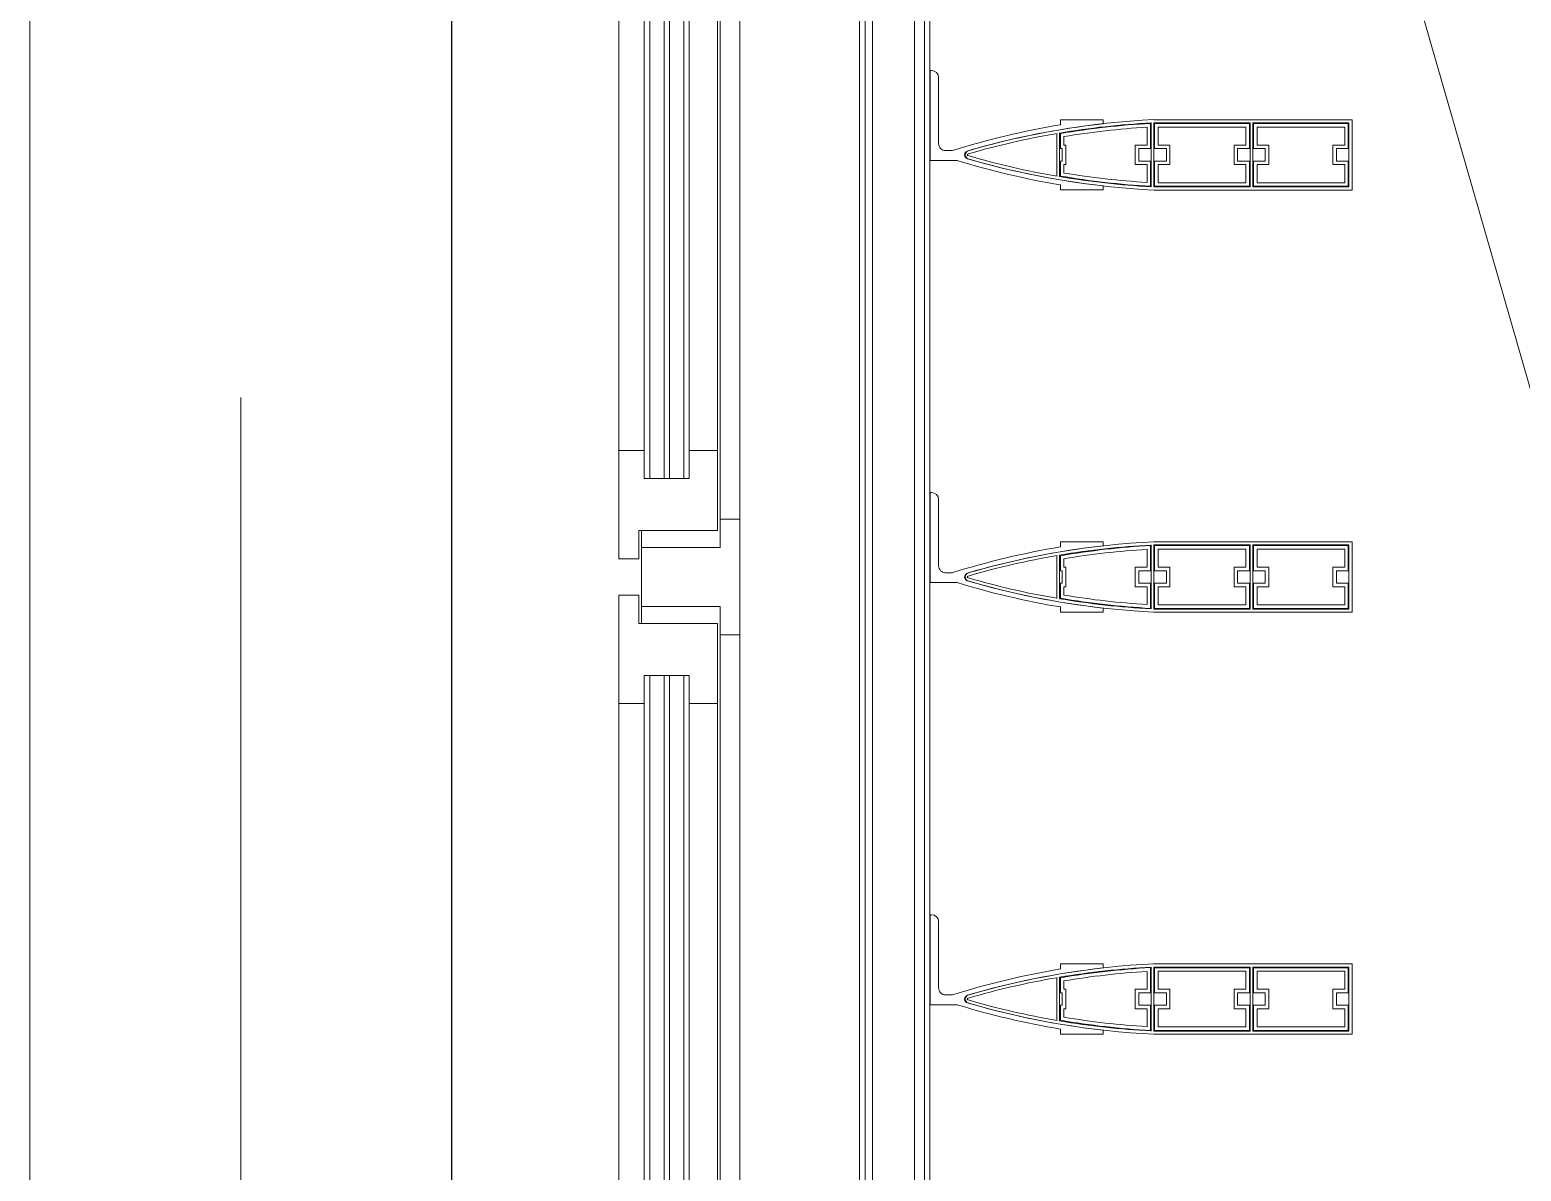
# Model space of a CAD drawing. Header units: millimetres. Extents: x 48966 to 155647, y -43515 to 26217.
# Drawn here: x 128782 to 129842, y 9945 to 10756 of the extents above; entities that cross this region are included whole.
import ezdxf

# ---------------------------------------------------------------- set-up
doc = ezdxf.new("R2010")
doc.units = ezdxf.units.MM
doc.linetypes.add('Осевые', pattern=[6350, 1270, -952.5, 3175, -952.5])
doc.linetypes.add('Сверху', pattern=[793.75, 476.25, -317.5])
for name, color, linetype, lineweight in [('Внутренние кромки', 7, 'Continuous', 9), ('Каркас_Импост', 7, 'Continuous', 9), ('Обобщенные модели', 7, 'Continuous', 9), ('Обобщенные модели-1', 7, 'Continuous', 18), ('Окна', 7, 'Continuous', 9), ('Окна-2', 7, 'Сверху', 9), ('Оси-2', 7, 'Осевые', 9), ('Остекление', 7, 'Continuous', 9), ('Перекрытия', 7, 'Continuous', 9), ('Стены', 7, 'Continuous', 9)]:
    doc.layers.add(name, color=color, linetype=linetype, lineweight=lineweight)
doc.layers.add('Окна-1', color=7, linetype='Continuous', lineweight=9, true_color=0x804000)

# ---------------------------------------------------------------- blocks, each defined once
blk = doc.blocks.new('Обвязочная балка 1 - Обвязочная балка 1-1451838-План 5-го этажа на отм_ _12_600')
at = {"layer": 'Обобщенные модели'}
for p, q in [((129380.8, 11567.1), (129380.8, -26882.9)), ((129410.7, -26882.9), (129410.7, 11567.1))]:
    blk.add_line(p, q, dxfattribs=at)
at = {"layer": 'Обобщенные модели-1'}
for p, q in [((129371.6, 11567.1), (129371.6, -26882.9)), ((129375.6, -26882.9), (129375.6, 11567.1)), ((129417.6, 11567.1), (129417.6, -26882.9)), ((129421.6, -26882.9), (129421.6, 11567.1))]:
    blk.add_line(p, q, dxfattribs=at)
blk = doc.blocks.new('Профиль ламели329 - Профиль ламели-1557361-План 5-го этажа на отм_ _12_600')
at = {"layer": 'Обобщенные модели-1'}
for p, q in [((89806.9, 24507.1), (89806.9, 24366.2)), ((89856.9, 24507.1), (89806.9, 24507.1)), ((89809.1, 24436.5), (89809.1, 24504.9)), ((89809.1, 24504.9), (89854.7, 24504.9)), ((89827.4, 24504.4), (89809.6, 24504.4)), ((89809.6, 24504.4), (89809.6, 24437)), ((89827.4, 24496), (89827.4, 24504.4)), ((89854.2, 24504.4), (89836.3, 24504.4)), ((89836.3, 24504.4), (89836.3, 24496)), ((89854.2, 24437), (89854.2, 24504.4)), ((89854.7, 24504.9), (89854.7, 24436.5)), ((89856.9, 24366.2), (89856.9, 24507.1)), ((89812.1, 24439.5), (89812.1, 24501.9)), ((89812.1, 24501.9), (89824.9, 24501.9)), ((89824.9, 24501.9), (89824.9, 24493.5)), ((89824.9, 24493.5), (89838.8, 24493.5)), ((89836.3, 24496), (89827.4, 24496)), ((89838.8, 24493.5), (89838.8, 24501.9)), ((89838.8, 24501.9), (89851.7, 24501.9)), ((89851.7, 24501.9), (89851.7, 24439.5)), ((89838.8, 24447.9), (89824.9, 24447.9)), ((89824.9, 24447.9), (89824.9, 24439.5)), ((89827.4, 24437), (89827.4, 24445.4)), ((89827.4, 24445.4), (89836.3, 24445.4)), ((89836.3, 24445.4), (89836.3, 24437)), ((89838.8, 24439.5), (89838.8, 24447.9)), ((89854.7, 24436.5), (89809.1, 24436.5)), ((89809.1, 24434.6), (89854.7, 24434.6)), ((89809.1, 24366.2), (89809.1, 24434.6)), ((89809.6, 24437), (89827.4, 24437)), ((89827.4, 24434.1), (89809.6, 24434.1)), ((89809.6, 24434.1), (89809.6, 24366.7)), ((89824.9, 24439.5), (89812.1, 24439.5)), ((89812.1, 24369.2), (89812.1, 24431.6)), ((89812.1, 24431.6), (89824.9, 24431.6)), ((89824.9, 24431.6), (89824.9, 24423.2)), ((89827.4, 24425.7), (89827.4, 24434.1)), ((89836.3, 24437), (89854.2, 24437)), ((89854.2, 24434.1), (89836.3, 24434.1)), ((89836.3, 24434.1), (89836.3, 24425.7)), ((89851.7, 24439.5), (89838.8, 24439.5)), ((89838.8, 24423.2), (89838.8, 24431.6)), ((89838.8, 24431.6), (89851.7, 24431.6)), ((89851.7, 24431.6), (89851.7, 24369.2)), ((89854.2, 24366.7), (89854.2, 24434.1)), ((89854.7, 24434.6), (89854.7, 24366.2)), ((89824.9, 24423.2), (89838.8, 24423.2)), ((89836.3, 24425.7), (89827.4, 24425.7)), ((89838.8, 24377.6), (89824.9, 24377.6)), ((89824.9, 24377.6), (89824.9, 24369.2)), ((89838.8, 24369.2), (89838.8, 24377.6)), ((89854.7, 24366.2), (89809.1, 24366.2)), ((89809.6, 24366.7), (89827.4, 24366.7)), ((89824.9, 24369.2), (89812.1, 24369.2)), ((89827.4, 24366.7), (89827.4, 24375.1)), ((89827.4, 24375.1), (89836.3, 24375.1)), ((89836.3, 24375.1), (89836.3, 24366.7)), ((89836.3, 24366.7), (89854.2, 24366.7)), ((89851.7, 24369.2), (89838.8, 24369.2)), ((89809.1, 24364.3), (89854.6, 24364.3)), ((89827.4, 24363.8), (89809.6, 24363.8)), ((89812.2, 24361.3), (89824.9, 24361.3)), ((89824.9, 24361.3), (89824.9, 24352.9)), ((89827.4, 24355.4), (89827.4, 24363.8)), ((89836.3, 24355.4), (89827.4, 24355.4)), ((89854.2, 24363.8), (89836.3, 24363.8)), ((89836.3, 24363.8), (89836.3, 24355.4)), ((89838.8, 24352.9), (89838.8, 24361.3)), ((89838.8, 24361.3), (89851.5, 24361.3)), ((89824.9, 24352.9), (89838.8, 24352.9)), ((89809.8, 24330.1), (89806.9, 24330.1)), ((89806.9, 24330.1), (89806.9, 24299.7)), ((89856.8, 24330.1), (89853.9, 24330.1)), ((89856.8, 24299.7), (89856.8, 24330.1)), ((89824.9, 24302.2), (89818.9, 24302.2)), ((89838.8, 24303.5), (89824.9, 24303.5)), ((89824.9, 24303.5), (89824.9, 24302.2)), ((89838.8, 24302.2), (89838.8, 24303.5)), ((89844.8, 24302.2), (89838.8, 24302.2)), ((89806.9, 24299.7), (89810.5, 24299.7)), ((89847.4, 24299.2), (89816.3, 24299.2)), ((89816.6, 24297.3), (89847.1, 24297.3)), ((89816.8, 24299.7), (89827.4, 24299.7)), ((89827.4, 24299.7), (89827.4, 24301)), ((89827.4, 24301), (89836.3, 24301)), ((89836.3, 24301), (89836.3, 24299.7)), ((89836.3, 24299.7), (89846.9, 24299.7)), ((89853.2, 24299.7), (89856.8, 24299.7)), ((89828.9, 24223), (89828.9, 24218.1)), ((89835.9, 24207.1), (89835.9, 24226.3)), ((89771.9, 24208.1), (89771.9, 24207.1)), ((89771.9, 24207.1), (89835.9, 24207.1)), ((89823.9, 24213.1), (89776.9, 24213.1))]:
    blk.add_line(p, q, dxfattribs=at)
for centre, radius, start, end in [((90380.6, 24394.6), 574.5, 182.8338, 196.2258), ((89283.1, 24394.6), 574.5, 343.7742, 357.1662), ((90380.7, 24394.3), 572.3, 183.0109, 189.5715), ((90380.4, 24395.9), 571.8, 183.2193, 189.6867), ((90380.5, 24395.6), 569.3, 183.4571, 189.4457), ((89283.2, 24395.6), 569.3, 350.5543, 356.5429), ((89283.3, 24395.9), 571.8, 350.3133, 356.7807), ((89283, 24394.3), 572.3, 350.4285, 356.9891), ((90380.6, 24394.6), 574.5, 186.4465, 196.2576), ((89283.1, 24394.6), 574.5, 343.7424, 353.5535), ((90377.1, 24394.6), 574.5, 189.5084, 197.3712), ((90349, 24386.8), 539.8, 189.5428, 196.4344), ((89314.7, 24386.8), 539.8, 343.5656, 350.4572), ((89286.6, 24394.6), 574.5, 342.9661, 350.4916), ((89831.9, 24235.1), 3, 200, 340), ((89831.9, 24234.5), 2.84, 196.2576, 343.7424), ((89831.9, 24234.2), 0.645, 196.4344, 343.5656), ((89823.9, 24218.1), 5, 270, 0), ((89776.9, 24208.1), 5, 90, 180)]:
    blk.add_arc(centre, radius, start, end, dxfattribs=at)
blk = doc.blocks.new('Профиль ламели330 - Профиль ламели-1557625-План 5-го этажа на отм_ _12_600')
at = {"layer": 'Обобщенные модели-1'}
for p, q in [((89806.9, 24507.1), (89806.9, 24366.2)), ((89856.9, 24507.1), (89806.9, 24507.1)), ((89809.1, 24436.5), (89809.1, 24504.9)), ((89809.1, 24504.9), (89854.7, 24504.9)), ((89827.4, 24504.4), (89809.6, 24504.4)), ((89809.6, 24504.4), (89809.6, 24437)), ((89827.4, 24496), (89827.4, 24504.4)), ((89854.2, 24504.4), (89836.3, 24504.4)), ((89836.3, 24504.4), (89836.3, 24496)), ((89854.2, 24437), (89854.2, 24504.4)), ((89854.7, 24504.9), (89854.7, 24436.5)), ((89856.9, 24366.2), (89856.9, 24507.1)), ((89812.1, 24439.5), (89812.1, 24501.9)), ((89812.1, 24501.9), (89824.9, 24501.9)), ((89824.9, 24501.9), (89824.9, 24493.5)), ((89824.9, 24493.5), (89838.8, 24493.5)), ((89836.3, 24496), (89827.4, 24496)), ((89838.8, 24493.5), (89838.8, 24501.9)), ((89838.8, 24501.9), (89851.7, 24501.9)), ((89851.7, 24501.9), (89851.7, 24439.5)), ((89838.8, 24447.9), (89824.9, 24447.9)), ((89824.9, 24447.9), (89824.9, 24439.5)), ((89827.4, 24437), (89827.4, 24445.4)), ((89827.4, 24445.4), (89836.3, 24445.4)), ((89836.3, 24445.4), (89836.3, 24437)), ((89838.8, 24439.5), (89838.8, 24447.9)), ((89854.7, 24436.5), (89809.1, 24436.5)), ((89809.1, 24434.6), (89854.7, 24434.6)), ((89809.1, 24366.2), (89809.1, 24434.6)), ((89809.6, 24437), (89827.4, 24437)), ((89827.4, 24434.1), (89809.6, 24434.1)), ((89809.6, 24434.1), (89809.6, 24366.7)), ((89824.9, 24439.5), (89812.1, 24439.5)), ((89812.1, 24369.2), (89812.1, 24431.6)), ((89812.1, 24431.6), (89824.9, 24431.6)), ((89824.9, 24431.6), (89824.9, 24423.2)), ((89827.4, 24425.7), (89827.4, 24434.1)), ((89836.3, 24437), (89854.2, 24437)), ((89854.2, 24434.1), (89836.3, 24434.1)), ((89836.3, 24434.1), (89836.3, 24425.7)), ((89851.7, 24439.5), (89838.8, 24439.5)), ((89838.8, 24423.2), (89838.8, 24431.6)), ((89838.8, 24431.6), (89851.7, 24431.6)), ((89851.7, 24431.6), (89851.7, 24369.2)), ((89854.2, 24366.7), (89854.2, 24434.1)), ((89854.7, 24434.6), (89854.7, 24366.2)), ((89824.9, 24423.2), (89838.8, 24423.2)), ((89836.3, 24425.7), (89827.4, 24425.7)), ((89838.8, 24377.6), (89824.9, 24377.6)), ((89824.9, 24377.6), (89824.9, 24369.2)), ((89838.8, 24369.2), (89838.8, 24377.6)), ((89854.7, 24366.2), (89809.1, 24366.2)), ((89809.6, 24366.7), (89827.4, 24366.7)), ((89824.9, 24369.2), (89812.1, 24369.2)), ((89827.4, 24366.7), (89827.4, 24375.1)), ((89827.4, 24375.1), (89836.3, 24375.1)), ((89836.3, 24375.1), (89836.3, 24366.7)), ((89836.3, 24366.7), (89854.2, 24366.7)), ((89851.7, 24369.2), (89838.8, 24369.2)), ((89809.1, 24364.3), (89854.6, 24364.3)), ((89827.4, 24363.8), (89809.6, 24363.8)), ((89812.2, 24361.3), (89824.9, 24361.3)), ((89824.9, 24361.3), (89824.9, 24352.9)), ((89827.4, 24355.4), (89827.4, 24363.8)), ((89836.3, 24355.4), (89827.4, 24355.4)), ((89854.2, 24363.8), (89836.3, 24363.8)), ((89836.3, 24363.8), (89836.3, 24355.4)), ((89838.8, 24352.9), (89838.8, 24361.3)), ((89838.8, 24361.3), (89851.5, 24361.3)), ((89824.9, 24352.9), (89838.8, 24352.9)), ((89809.8, 24330.1), (89806.9, 24330.1)), ((89806.9, 24330.1), (89806.9, 24299.7)), ((89856.8, 24330.1), (89853.9, 24330.1)), ((89856.8, 24299.7), (89856.8, 24330.1)), ((89824.9, 24302.2), (89818.9, 24302.2)), ((89838.8, 24303.5), (89824.9, 24303.5)), ((89824.9, 24303.5), (89824.9, 24302.2)), ((89838.8, 24302.2), (89838.8, 24303.5)), ((89844.8, 24302.2), (89838.8, 24302.2)), ((89806.9, 24299.7), (89810.5, 24299.7)), ((89847.4, 24299.2), (89816.3, 24299.2)), ((89816.6, 24297.3), (89847.1, 24297.3)), ((89816.8, 24299.7), (89827.4, 24299.7)), ((89827.4, 24299.7), (89827.4, 24301)), ((89827.4, 24301), (89836.3, 24301)), ((89836.3, 24301), (89836.3, 24299.7)), ((89836.3, 24299.7), (89846.9, 24299.7)), ((89853.2, 24299.7), (89856.8, 24299.7)), ((89828.9, 24223), (89828.9, 24218.1)), ((89835.9, 24207.1), (89835.9, 24226.3)), ((89771.9, 24208.1), (89771.9, 24207.1)), ((89771.9, 24207.1), (89835.9, 24207.1)), ((89823.9, 24213.1), (89776.9, 24213.1))]:
    blk.add_line(p, q, dxfattribs=at)
for centre, radius, start, end in [((90380.6, 24394.6), 574.5, 182.8338, 196.2258), ((89283.1, 24394.6), 574.5, 343.7742, 357.1662), ((90380.7, 24394.3), 572.3, 183.0109, 189.5715), ((90380.4, 24395.9), 571.8, 183.2193, 189.6867), ((90380.5, 24395.6), 569.3, 183.4571, 189.4457), ((89283.2, 24395.6), 569.3, 350.5543, 356.5429), ((89283.3, 24395.9), 571.8, 350.3133, 356.7807), ((89283, 24394.3), 572.3, 350.4285, 356.9891), ((90380.6, 24394.6), 574.5, 186.4465, 196.2576), ((89283.1, 24394.6), 574.5, 343.7424, 353.5535), ((90377.1, 24394.6), 574.5, 189.5084, 197.3712), ((90349, 24386.8), 539.8, 189.5428, 196.4344), ((89314.7, 24386.8), 539.8, 343.5656, 350.4572), ((89286.6, 24394.6), 574.5, 342.9661, 350.4916), ((89831.9, 24235.1), 3, 200, 340), ((89831.9, 24234.5), 2.84, 196.2576, 343.7424), ((89831.9, 24234.2), 0.645, 196.4344, 343.5656), ((89823.9, 24218.1), 5, 270, 0), ((89776.9, 24208.1), 5, 90, 180)]:
    blk.add_arc(centre, radius, start, end, dxfattribs=at)
blk = doc.blocks.new('Профиль ламели331 - Профиль ламели-1557889-План 5-го этажа на отм_ _12_600')
at = {"layer": 'Обобщенные модели-1'}
for p, q in [((89806.9, 24507.1), (89806.9, 24366.2)), ((89856.9, 24507.1), (89806.9, 24507.1)), ((89809.1, 24436.5), (89809.1, 24504.9)), ((89809.1, 24504.9), (89854.7, 24504.9)), ((89827.4, 24504.4), (89809.6, 24504.4)), ((89809.6, 24504.4), (89809.6, 24437)), ((89827.4, 24496), (89827.4, 24504.4)), ((89854.2, 24504.4), (89836.3, 24504.4)), ((89836.3, 24504.4), (89836.3, 24496)), ((89854.2, 24437), (89854.2, 24504.4)), ((89854.7, 24504.9), (89854.7, 24436.5)), ((89856.9, 24366.2), (89856.9, 24507.1)), ((89812.1, 24439.5), (89812.1, 24501.9)), ((89812.1, 24501.9), (89824.9, 24501.9)), ((89824.9, 24501.9), (89824.9, 24493.5)), ((89824.9, 24493.5), (89838.8, 24493.5)), ((89836.3, 24496), (89827.4, 24496)), ((89838.8, 24493.5), (89838.8, 24501.9)), ((89838.8, 24501.9), (89851.7, 24501.9)), ((89851.7, 24501.9), (89851.7, 24439.5)), ((89838.8, 24447.9), (89824.9, 24447.9)), ((89824.9, 24447.9), (89824.9, 24439.5)), ((89827.4, 24437), (89827.4, 24445.4)), ((89827.4, 24445.4), (89836.3, 24445.4)), ((89836.3, 24445.4), (89836.3, 24437)), ((89838.8, 24439.5), (89838.8, 24447.9)), ((89854.7, 24436.5), (89809.1, 24436.5)), ((89809.1, 24434.6), (89854.7, 24434.6)), ((89809.1, 24366.2), (89809.1, 24434.6)), ((89809.6, 24437), (89827.4, 24437)), ((89827.4, 24434.1), (89809.6, 24434.1)), ((89809.6, 24434.1), (89809.6, 24366.7)), ((89824.9, 24439.5), (89812.1, 24439.5)), ((89812.1, 24369.2), (89812.1, 24431.6)), ((89812.1, 24431.6), (89824.9, 24431.6)), ((89824.9, 24431.6), (89824.9, 24423.2)), ((89827.4, 24425.7), (89827.4, 24434.1)), ((89836.3, 24437), (89854.2, 24437)), ((89854.2, 24434.1), (89836.3, 24434.1)), ((89836.3, 24434.1), (89836.3, 24425.7)), ((89851.7, 24439.5), (89838.8, 24439.5)), ((89838.8, 24423.2), (89838.8, 24431.6)), ((89838.8, 24431.6), (89851.7, 24431.6)), ((89851.7, 24431.6), (89851.7, 24369.2)), ((89854.2, 24366.7), (89854.2, 24434.1)), ((89854.7, 24434.6), (89854.7, 24366.2)), ((89824.9, 24423.2), (89838.8, 24423.2)), ((89836.3, 24425.7), (89827.4, 24425.7)), ((89838.8, 24377.6), (89824.9, 24377.6)), ((89824.9, 24377.6), (89824.9, 24369.2)), ((89838.8, 24369.2), (89838.8, 24377.6)), ((89854.7, 24366.2), (89809.1, 24366.2)), ((89809.6, 24366.7), (89827.4, 24366.7)), ((89824.9, 24369.2), (89812.1, 24369.2)), ((89827.4, 24366.7), (89827.4, 24375.1)), ((89827.4, 24375.1), (89836.3, 24375.1)), ((89836.3, 24375.1), (89836.3, 24366.7)), ((89836.3, 24366.7), (89854.2, 24366.7)), ((89851.7, 24369.2), (89838.8, 24369.2)), ((89809.1, 24364.3), (89854.6, 24364.3)), ((89827.4, 24363.8), (89809.6, 24363.8)), ((89812.2, 24361.3), (89824.9, 24361.3)), ((89824.9, 24361.3), (89824.9, 24352.9)), ((89827.4, 24355.4), (89827.4, 24363.8)), ((89836.3, 24355.4), (89827.4, 24355.4)), ((89854.2, 24363.8), (89836.3, 24363.8)), ((89836.3, 24363.8), (89836.3, 24355.4)), ((89838.8, 24352.9), (89838.8, 24361.3)), ((89838.8, 24361.3), (89851.5, 24361.3)), ((89824.9, 24352.9), (89838.8, 24352.9)), ((89809.8, 24330.1), (89806.9, 24330.1)), ((89806.9, 24330.1), (89806.9, 24299.7)), ((89856.8, 24330.1), (89853.9, 24330.1)), ((89856.8, 24299.7), (89856.8, 24330.1)), ((89824.9, 24302.2), (89818.9, 24302.2)), ((89838.8, 24303.5), (89824.9, 24303.5)), ((89824.9, 24303.5), (89824.9, 24302.2)), ((89838.8, 24302.2), (89838.8, 24303.5)), ((89844.8, 24302.2), (89838.8, 24302.2)), ((89806.9, 24299.7), (89810.5, 24299.7)), ((89847.4, 24299.2), (89816.3, 24299.2)), ((89816.6, 24297.3), (89847.1, 24297.3)), ((89816.8, 24299.7), (89827.4, 24299.7)), ((89827.4, 24299.7), (89827.4, 24301)), ((89827.4, 24301), (89836.3, 24301)), ((89836.3, 24301), (89836.3, 24299.7)), ((89836.3, 24299.7), (89846.9, 24299.7)), ((89853.2, 24299.7), (89856.8, 24299.7)), ((89828.9, 24223), (89828.9, 24218.1)), ((89835.9, 24207.1), (89835.9, 24226.3)), ((89771.9, 24208.1), (89771.9, 24207.1)), ((89771.9, 24207.1), (89835.9, 24207.1)), ((89823.9, 24213.1), (89776.9, 24213.1))]:
    blk.add_line(p, q, dxfattribs=at)
for centre, radius, start, end in [((90380.6, 24394.6), 574.5, 182.8338, 196.2258), ((89283.1, 24394.6), 574.5, 343.7742, 357.1662), ((90380.7, 24394.3), 572.3, 183.0109, 189.5715), ((90380.4, 24395.9), 571.8, 183.2193, 189.6867), ((90380.5, 24395.6), 569.3, 183.4571, 189.4457), ((89283.2, 24395.6), 569.3, 350.5543, 356.5429), ((89283.3, 24395.9), 571.8, 350.3133, 356.7807), ((89283, 24394.3), 572.3, 350.4285, 356.9891), ((90380.6, 24394.6), 574.5, 186.4465, 196.2576), ((89283.1, 24394.6), 574.5, 343.7424, 353.5535), ((90377.1, 24394.6), 574.5, 189.5084, 197.3712), ((90349, 24386.8), 539.8, 189.5428, 196.4344), ((89314.7, 24386.8), 539.8, 343.5656, 350.4572), ((89286.6, 24394.6), 574.5, 342.9661, 350.4916), ((89831.9, 24235.1), 3, 200, 340), ((89831.9, 24234.5), 2.84, 196.2576, 343.7424), ((89831.9, 24234.2), 0.645, 196.4344, 343.5656), ((89823.9, 24218.1), 5, 270, 0), ((89776.9, 24208.1), 5, 90, 180)]:
    blk.add_arc(centre, radius, start, end, dxfattribs=at)
blk = doc.blocks.new('Окно 2-Распашное - Один переплет с многокамерным стеклопакетом - 30674-99 - ОК-1 1200-1800-V31-План 5-го этажа на отм_ _12_600')
at = {"layer": 'Каркас_Импост'}
for p, q in [((-550, 102.5), (-550, 32.5)), ((-487, 102.5), (-550, 102.5)), ((-487, 88.5), (-487, 102.5)), ((-487, 102.5), (-41, 102.5)), ((-487, 88.5), (-487, 102.5)), ((41, 102.5), (-41, 102.5)), ((-41, 102.5), (-41, 88.5)), ((-41, 88.5), (-41, 102.5)), ((41, 88.5), (41, 102.5)), ((41, 102.5), (487, 102.5)), ((41, 102.5), (41, 88.5)), ((550, 102.5), (487, 102.5)), ((487, 102.5), (487, 88.5)), ((487, 102.5), (487, 88.5)), ((550, 32.5), (550, 102.5)), ((-507, 32.5), (-507, 88.5)), ((-507, 88.5), (-487, 88.5)), ((-21, 88.5), (-507, 88.5)), ((-507, 32.5), (-507, 88.5)), ((-438, 86.5), (-495, 86.5)), ((-495, 86.5), (-495, 30.5)), ((-41, 88.5), (-487, 88.5)), ((-438, 66.5), (-438, 86.5)), ((-90, 86.5), (-438, 86.5)), ((-438, 86.5), (-438, 66.5)), ((-33, 86.5), (-90, 86.5)), ((-90, 86.5), (-90, 66.5)), ((-90, 86.5), (-90, 66.5)), ((-41, 88.5), (-21, 88.5)), ((-33, 30.5), (-33, 86.5)), ((-21, 88.5), (-21, 32.5)), ((-21, 32.5), (-21, 88.5)), ((21, 32.5), (21, 88.5)), ((21, 88.5), (41, 88.5)), ((21, 88.5), (21, 32.5)), ((507, 88.5), (21, 88.5)), ((90, 86.5), (33, 86.5)), ((33, 86.5), (33, 30.5)), ((487, 88.5), (41, 88.5)), ((90, 66.5), (90, 86.5)), ((90, 66.5), (90, 86.5)), ((438, 86.5), (90, 86.5)), ((438, 86.5), (438, 66.5)), ((495, 86.5), (438, 86.5)), ((438, 66.5), (438, 86.5)), ((487, 88.5), (507, 88.5)), ((495, 30.5), (495, 86.5)), ((507, 88.5), (507, 32.5)), ((507, 88.5), (507, 32.5)), ((-458, 34.5), (-458, 66.5)), ((-458, 66.5), (-438, 66.5)), ((-70, 66.5), (-458, 66.5)), ((-458, 66.5), (-458, 34.5)), ((-438, 66.5), (-90, 66.5)), ((-90, 66.5), (-70, 66.5)), ((-70, 66.5), (-70, 34.5)), ((-70, 66.5), (-70, 34.5)), ((70, 34.5), (70, 66.5)), ((70, 66.5), (90, 66.5)), ((458, 66.5), (70, 66.5)), ((70, 34.5), (70, 66.5)), ((90, 66.5), (438, 66.5)), ((438, 66.5), (458, 66.5)), ((458, 66.5), (458, 34.5)), ((458, 34.5), (458, 66.5)), ((-550, 32.5), (-507, 32.5)), ((-495, 32.5), (-507, 32.5)), ((-438, 34.5), (-458, 34.5)), ((-458, 34.5), (-70, 34.5)), ((-438, 16.5), (-438, 34.5)), ((-90, 34.5), (-438, 34.5)), ((-438, 34.5), (-438, 16.5)), ((-70, 34.5), (-90, 34.5)), ((-90, 34.5), (-90, 16.5)), ((-90, 34.5), (-90, 16.5)), ((-21, 32.5), (-33, 32.5)), ((-21, 32.5), (21, 32.5)), ((33, 32.5), (21, 32.5)), ((90, 34.5), (70, 34.5)), ((70, 34.5), (458, 34.5)), ((90, 16.5), (90, 34.5)), ((90, 16.5), (90, 34.5)), ((438, 34.5), (90, 34.5)), ((458, 34.5), (438, 34.5)), ((438, 34.5), (438, 16.5)), ((438, 16.5), (438, 34.5)), ((507, 32.5), (495, 32.5)), ((507, 32.5), (550, 32.5)), ((-495, 30.5), (-515, 30.5)), ((-515, 30.5), (-515, 16.5)), ((-13, 30.5), (-33, 30.5)), ((-13, 16.5), (-13, 30.5)), ((33, 30.5), (13, 30.5)), ((13, 30.5), (13, 16.5)), ((515, 30.5), (495, 30.5)), ((515, 16.5), (515, 30.5)), ((-515, 16.5), (-438, 16.5)), ((-438, 16.5), (-90, 16.5)), ((-90, 16.5), (-13, 16.5)), ((13, 16.5), (90, 16.5)), ((90, 16.5), (438, 16.5)), ((438, 16.5), (515, 16.5))]:
    blk.add_line(p, q, dxfattribs=at)
at = {"layer": 'Окна'}
for p, q in [((-437.6, 102.5), (-487, 102.5)), ((-487, 102.5), (-474.6, 102.5)), ((-53.3, 102.5), (-41, 102.5)), ((53.3, 102.5), (41, 102.5)), ((438.2, 102.5), (487, 102.5)), ((487, 102.5), (474.8, 102.5)), ((-70, 62.5), (-458, 62.5)), ((-458, 52.5), (-458, 62.5)), ((-85, 62.5), (-443, 62.5)), ((-70, 62.5), (-70, 52.5)), ((70, 52.5), (70, 62.5)), ((458, 62.5), (70, 62.5)), ((443, 62.5), (85, 62.5)), ((458, 62.5), (458, 52.5)), ((-458, 52.5), (-70, 52.5)), ((-70, 48.5), (-458, 48.5)), ((-458, 38.5), (-458, 48.5)), ((-443, 52.5), (-85, 52.5)), ((-85, 48.5), (-443, 48.5)), ((-70, 48.5), (-70, 38.5)), ((70, 52.5), (458, 52.5)), ((70, 38.5), (70, 48.5)), ((458, 48.5), (70, 48.5)), ((85, 52.5), (443, 52.5)), ((443, 48.5), (85, 48.5)), ((458, 48.5), (458, 38.5)), ((-458, 38.5), (-70, 38.5)), ((-443, 38.5), (-85, 38.5)), ((70, 38.5), (458, 38.5)), ((85, 38.5), (443, 38.5))]:
    blk.add_line(p, q, dxfattribs=at)
at = {"layer": 'Окна-1'}
for p, q in [((-600, 102.5), (-600, 32.5)), ((-550, 102.5), (-600, 102.5)), ((-550, 32.5), (-550, 102.5)), ((550, 102.5), (-550, 102.5)), ((-550, 32.5), (-550, 102.5)), ((600, 102.5), (550, 102.5)), ((550, 102.5), (550, 32.5)), ((550, 32.5), (550, 102.5)), ((600, 32.5), (600, 102.5)), ((-600, 32.5), (-550, 32.5)), ((-550, 32.5), (-495, 32.5)), ((-33, 32.5), (33, 32.5)), ((495, 32.5), (550, 32.5)), ((550, 32.5), (600, 32.5))]:
    blk.add_line(p, q, dxfattribs=at)
at = {"layer": 'Остекление'}
for p, q in [((-70, 66.5), (-458, 66.5)), ((-458, 66.5), (-458, 62.5)), ((-70, 62.5), (-70, 66.5)), ((70, 66.5), (70, 62.5)), ((458, 66.5), (70, 66.5)), ((458, 62.5), (458, 66.5)), ((-458, 62.5), (-70, 62.5)), ((70, 62.5), (458, 62.5)), ((-70, 52.5), (-458, 52.5)), ((-458, 52.5), (-458, 48.5)), ((-458, 48.5), (-70, 48.5)), ((-70, 48.5), (-70, 52.5)), ((70, 52.5), (70, 48.5)), ((458, 52.5), (70, 52.5)), ((70, 48.5), (458, 48.5)), ((458, 48.5), (458, 52.5)), ((-70, 38.5), (-458, 38.5)), ((-458, 38.5), (-458, 34.5)), ((-458, 34.5), (-70, 34.5)), ((-70, 34.5), (-70, 38.5)), ((70, 38.5), (70, 34.5)), ((458, 38.5), (70, 38.5)), ((70, 34.5), (458, 34.5)), ((458, 34.5), (458, 38.5))]:
    blk.add_line(p, q, dxfattribs=at)
blk = doc.blocks.new('M_Окно-Квадратный проем - 1200 x 1800 mm-1796776-План 5-го этажа на отм_ _12_600')
at = {"layer": 'Окна'}
for p, q in [((-608.2, -150), (-608.2, 150)), ((591.8, 150), (591.8, -150))]:
    blk.add_line(p, q, dxfattribs=at)
at = {"layer": 'Окна-2'}
for p, q in [((-608.2, 150), (591.8, 150)), ((591.8, -150), (-608.2, -150))]:
    blk.add_line(p, q, dxfattribs=at)

msp = doc.modelspace()

# ---------------------------------------------------------------- linework, layer by layer
at = {"layer": 'Внутренние кромки'}
msp.add_line((129721.5, 10942.2), (131551.6, 4572.9), dxfattribs=at)
at = {"layer": 'Оси-2'}
msp.add_line((128931.6, 25417.1), (128931.6, -41737.8), dxfattribs=at)
at = {"layer": 'Перекрытия'}
msp.add_line((128781.6, 8627.1), (128781.6, 11467.1), dxfattribs=at)
at = {"layer": 'Стены'}
for p, q in [((129081.5, 9767.1), (129081.5, 10967.1)), ((129081.6, 10967.1), (129081.6, 9767.1)), ((129286.5, 10967.1), (129286.5, 9767.1))]:
    msp.add_line(p, q, dxfattribs=at)

# ---------------------------------------------------------------- block references
at = {"layer": 'Обобщенные модели'}
msp.add_blockref('Обвязочная балка 1 - Обвязочная балка 1-1451838-План 5-го этажа на отм_ _12_600', (0, 0), dxfattribs=at)
at = {"layer": 'Обобщенные модели', "rotation": 270.0000000000252}
for name, p in [('Профиль ламели329 - Профиль ламели-1557361-План 5-го этажа на отм_ _12_600', (105214.6, 100499)), ('Профиль ламели330 - Профиль ламели-1557625-План 5-го этажа на отм_ _12_600', (105214.6, 100199)), ('Профиль ламели331 - Профиль ламели-1557889-План 5-го этажа на отм_ _12_600', (105214.6, 99899))]:
    msp.add_blockref(name, p, dxfattribs=at)
at = {"layer": 'Окна'}
for name, p, rotation in [('M_Окно-Квадратный проем - 1200 x 1800 mm-1796776-План 5-го этажа на отм_ _12_600', (128931.6, 10375.3), 89.9999999999999), ('Окно 2-Распашное - Один переплет с многокамерным стеклопакетом - 30674-99 - ОК-1 1200-1800-V31-План 5-го этажа на отм_ _12_600', (129184, 10367.1), 270)]:
    msp.add_blockref(name, p, dxfattribs=dict(at, rotation=rotation))

doc.saveas('drawing.dxf')
